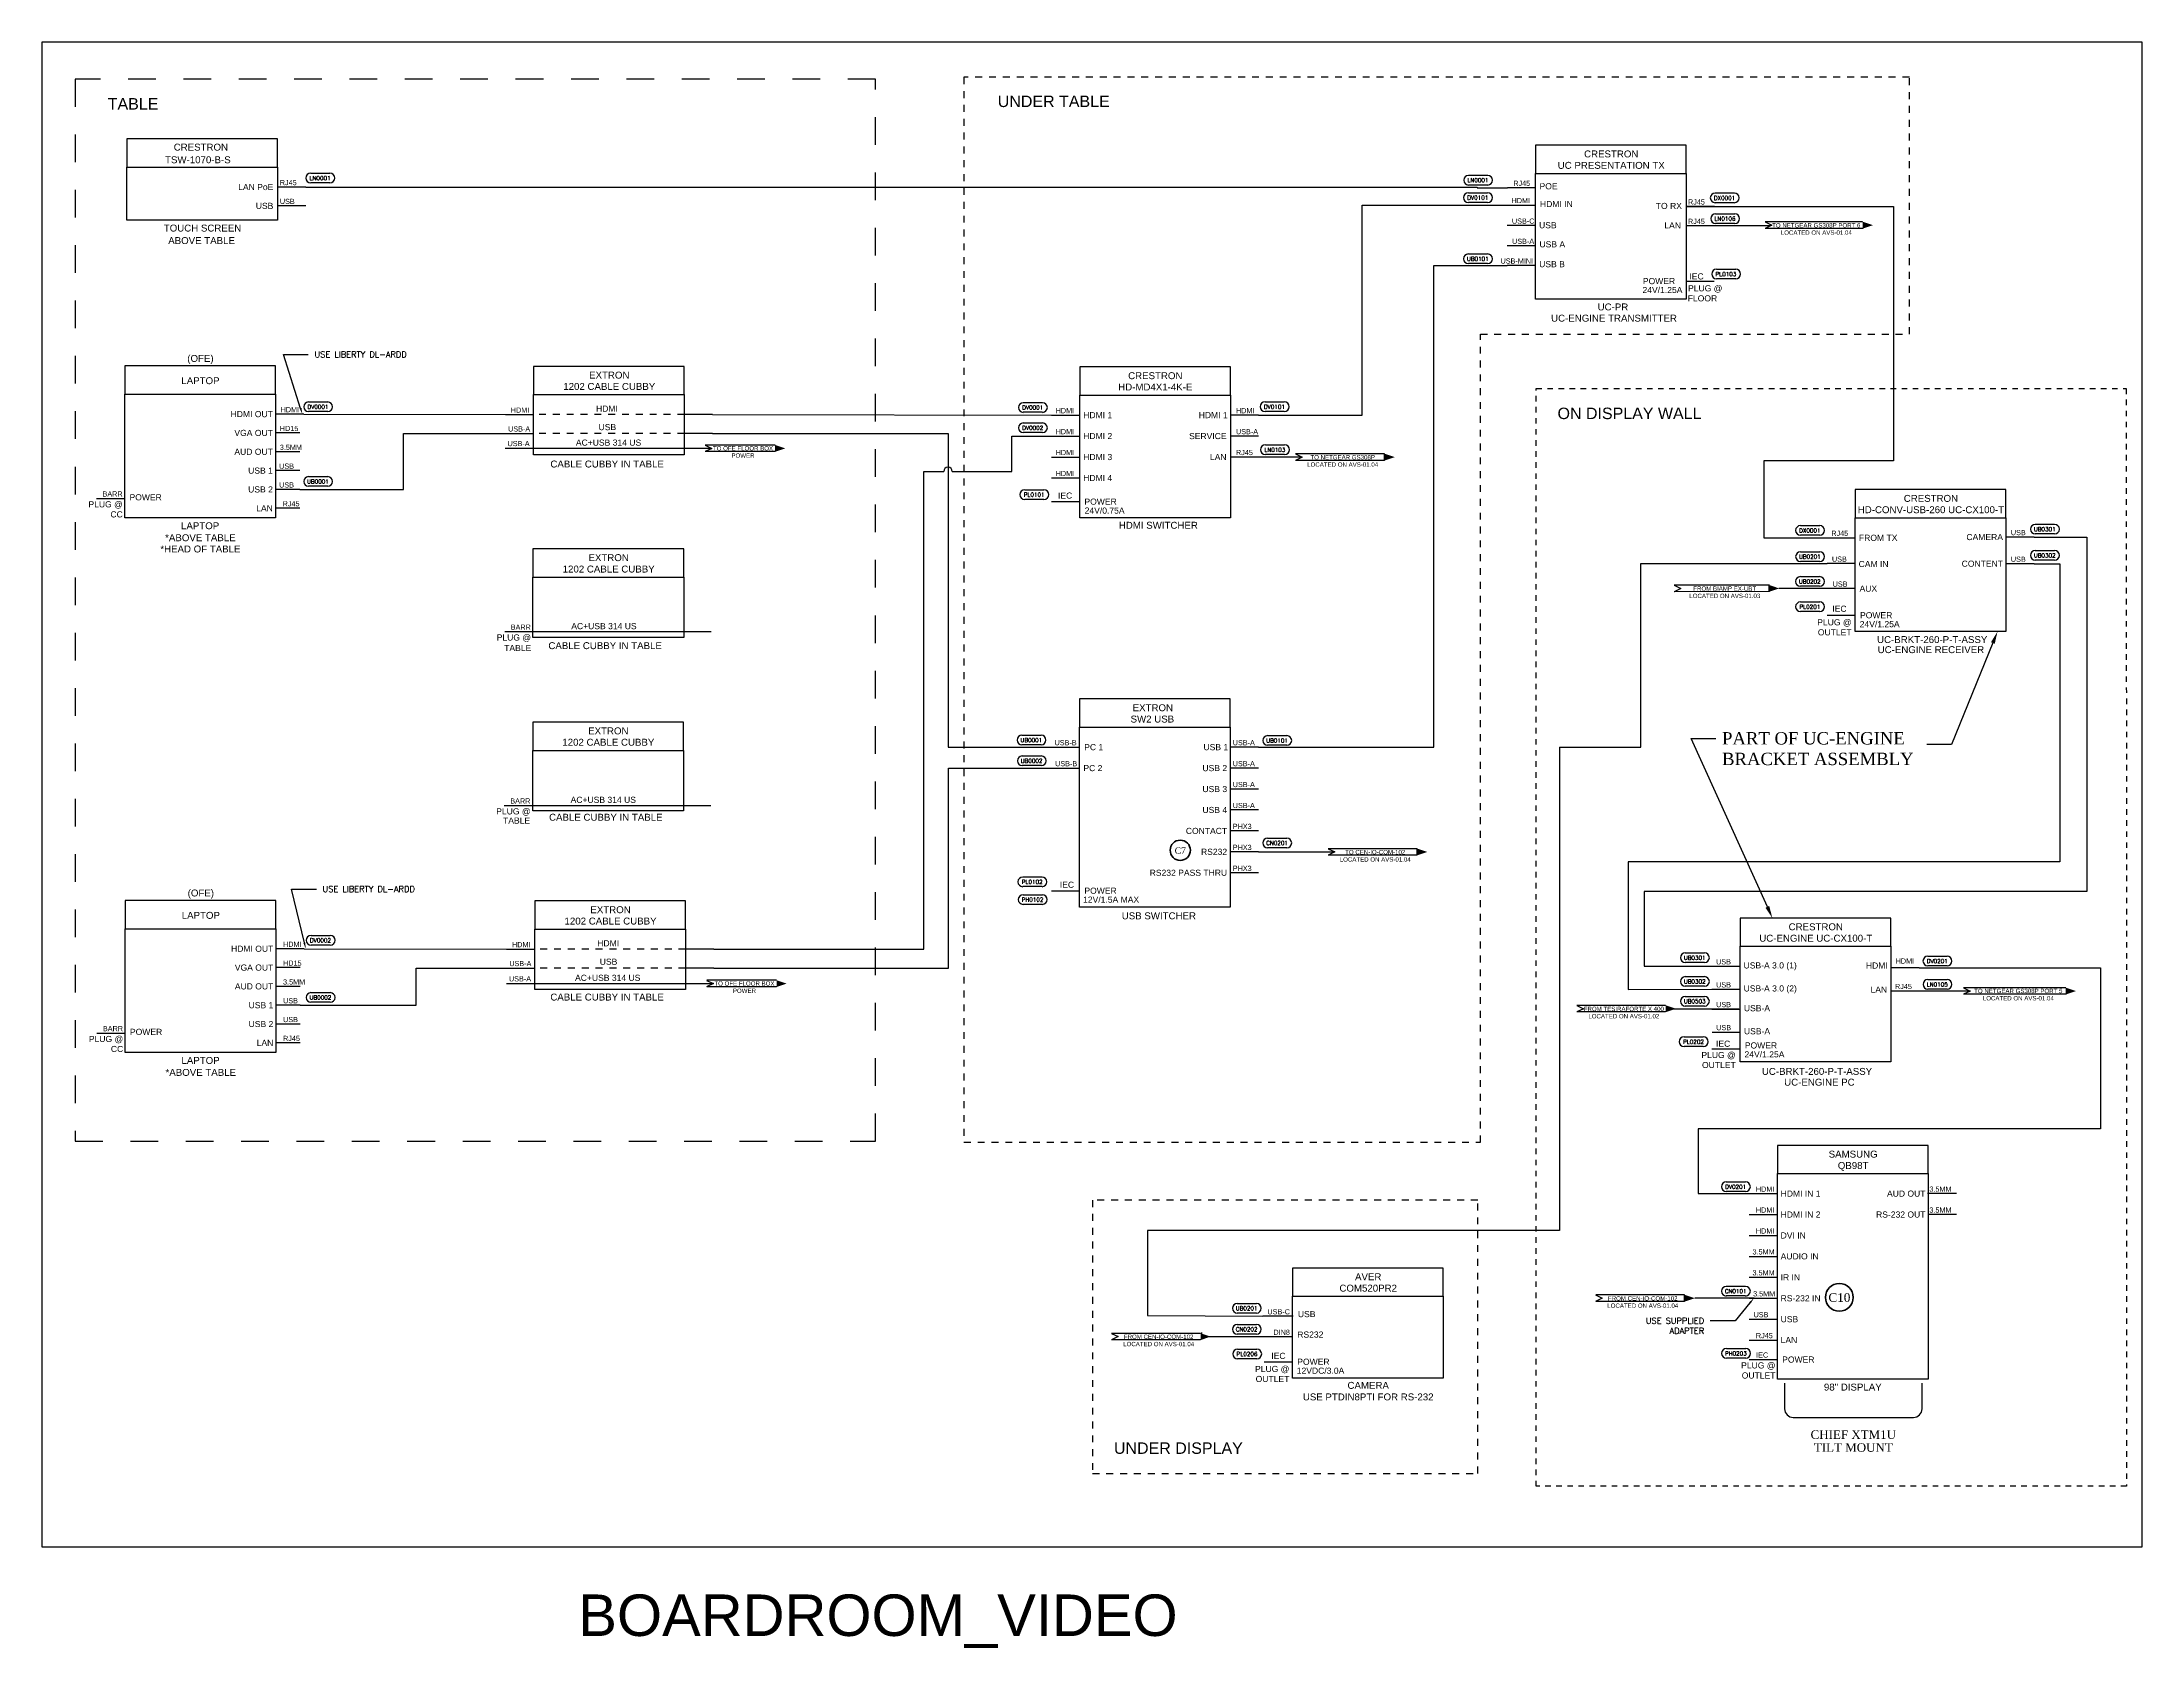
# Model space of a CAD drawing. Header units: inches. Extents: x 12 to 126, y -1 to 44.
# Drawn here: x 53.77 to 91.7, y -0.92 to 28.1 of the extents above; entities that cross this region are included whole.
import ezdxf
from ezdxf import colors
from ezdxf.entities.mleader import LeaderData, LeaderLine
from ezdxf.enums import TextEntityAlignment as Align
from ezdxf.math import Vec2, Vec3

# ---------------------------------------------------------------- set-up
doc = ezdxf.new("R2010")
doc.units = ezdxf.units.IN
doc.header["$MEASUREMENT"] = 0
for name, pattern in [('16DASH', [0.125, 0.0625, -0.0625]), ('1DASH', [1, 0.5, -0.5]), ('8DASH', [0.25, 0.125, -0.125])]:
    doc.linetypes.add(name, pattern=pattern)
for name, color, linetype in [('AV-1-DASH', 3, '1DASH'), ('AV-CABLE-AUDIO', 4, 'Continuous'), ('AV-CABLE-CNTRL', 2, 'Continuous'), ('AV-CABLE-VIDEO', 6, 'Continuous'), ('AV-CBL-AUDIO', 4, 'Continuous'), ('AV-DEVICE', 4, 'Continuous'), ('AV-NOTE', 1, 'Continuous'), ('AV-TEXT', 2, 'Continuous'), ('PDF_Text', 7, 'Continuous'), ('TA-ANNO-SYMB', 7, 'Continuous'), ('TA-EQPM-ANNO', 7, 'Continuous')]:
    doc.layers.add(name, color=color, linetype=linetype)
doc.layers.add('AV-VPRT', color=9, linetype='Continuous', plot=False)
doc.styles.add('AVCON', font='BOOKOS.TTF')
doc.styles.add('PDF Arial', font='arial.ttf')
doc.styles.get("Standard").update_dxf_attribs({"font": 'simplex.shx'})
doc.styles.add('WL-BASE', font='arial.ttf')

# ---------------------------------------------------------------- blocks, each defined once
blk = doc.blocks.new('CRESTRON HD-MD4X1-4K-E')
for points in [[(0, -0.411), (2.192, -0.411), (2.192, 0), (0, 0)], [(0, -0.411), (2.192, -0.411), (2.192, -2.197), (0, -2.197)]]:
    blk.add_lwpolyline(points, close=True)
at = {"layer": 'AV-CABLE-AUDIO', "color": 1}
blk.add_line((-0.411, -1.96), (0, -1.96), dxfattribs=at)
at = {"layer": 'AV-CABLE-CNTRL', "color": 2}
for p, q in [((2.603, -1.006), (2.192, -1.006)), ((2.603, -1.311), (2.192, -1.311))]:
    blk.add_line(p, q, dxfattribs=at)
at = {"layer": 'AV-CABLE-VIDEO', "color": 6}
for p, q in [((-0.411, -0.701), (0, -0.701)), ((2.603, -0.701), (2.192, -0.701)), ((-0.411, -1.006), (0, -1.006)), ((-0.411, -1.311), (0, -1.311)), ((-0.411, -1.615), (0, -1.615))]:
    blk.add_line(p, q, dxfattribs=at)
at = {"attachment_point": 2, "style": 'WL-BASE'}
for s, insert, char_height in [('HD-MD4X1-4K-E', (1.1, -0.242), 0.10083), ('CRESTRON', (1.1, -0.077), 0.1008)]:
    blk.add_mtext_dynamic_manual_height_columns(s, width=3.03705, gutter_width=1, heights=[0], dxfattribs=dict(at, insert=insert, char_height=char_height))
at = {"layer": 'AV-CABLE-AUDIO', "color": 1, "style": 'WL-BASE'}
for s, p in [('IEC', (-0.108, -1.872)), ('24V/0.75A', (0.653, -2.09)), ('POWER', (0.539, -1.96))]:
    blk.add_text(s, height=0.089, dxfattribs=at).set_placement(p, align=Align.MIDDLE_RIGHT)
at = {"layer": 'AV-CABLE-CNTRL', "color": 2, "style": 'WL-BASE'}
for s, p in [('USB-A', (2.274, -0.979)), ('RJ45', (2.274, -1.283))]:
    blk.add_text(s, height=0.0753, dxfattribs=at).set_placement(p)
for s, p in [('SERVICE', (2.137, -1.006)), ('LAN', (2.137, -1.311))]:
    blk.add_text(s, height=0.089, dxfattribs=at).set_placement(p, align=Align.MIDDLE_RIGHT)
at = {"layer": 'AV-CABLE-VIDEO', "color": 6, "style": 'WL-BASE'}
for p in [(-0.35, -0.674), (2.274, -0.674), (-0.35, -0.979), (-0.35, -1.283), (-0.35, -1.588)]:
    blk.add_text('HDMI', height=0.0753, dxfattribs=at).set_placement(p)
for s, p in [('HDMI 1', (0.473, -0.701)), ('HDMI 1', (2.153, -0.701)), ('HDMI 2', (0.473, -1.006)), ('HDMI 3', (0.473, -1.311)), ('HDMI 4', (0.473, -1.615))]:
    blk.add_text(s, height=0.089, dxfattribs=at).set_placement(p, align=Align.MIDDLE_RIGHT)
blk = doc.blocks.new('EXTRON SW2 USB')
for points in [[(0, -0.411), (2.192, -0.411), (2.192, 0), (0, 0)], [(0, -0.411), (2.192, -0.411), (2.192, -3.028), (0, -3.028)]]:
    blk.add_lwpolyline(points, close=True)
at = {"layer": 'AV-CABLE-AUDIO', "color": 1}
blk.add_line((-0.411, -2.79), (0, -2.79), dxfattribs=at)
at = {"layer": 'AV-CABLE-CNTRL'}
for p, q in [((-0.411, -0.701), (0, -0.701)), ((2.603, -0.701), (2.192, -0.701)), ((-0.411, -1.006), (0, -1.006)), ((2.603, -1.006), (2.192, -1.006)), ((2.603, -1.311), (2.192, -1.311)), ((2.603, -1.615), (2.192, -1.615)), ((2.603, -1.92), (2.192, -1.92)), ((2.603, -2.224), (2.192, -2.224)), ((2.603, -2.529), (2.192, -2.529))]:
    blk.add_line(p, q, dxfattribs=at)
at = {"char_height": 0.1008, "attachment_point": 2, "style": 'WL-BASE'}
for s, insert in [('SW2 USB', (1.058, -0.242)), ('EXTRON', (1.065, -0.077))]:
    blk.add_mtext_dynamic_manual_height_columns(s, width=3.03705, gutter_width=1, heights=[0], dxfattribs=dict(at, insert=insert))
at = {"layer": 'AV-CABLE-AUDIO', "color": 1, "style": 'WL-BASE'}
for s, height, p in [('IEC', 0.089, (-0.081, -2.703)), ('POWER', 0.089, (0.539, -2.79)), ('12V/1.5A MAX', 0.08905, (0.866, -2.92))]:
    blk.add_text(s, height=height, dxfattribs=at).set_placement(p, align=Align.MIDDLE_RIGHT)
at = {"layer": 'AV-CABLE-CNTRL', "style": 'WL-BASE'}
for s, p in [('USB-B', (-0.365, -0.674)), ('USB-A', (2.228, -0.674)), ('USB-B', (-0.357, -0.979)), ('USB-A', (2.228, -0.979)), ('USB-A', (2.228, -1.283)), ('USB-A', (2.228, -1.588)), ('PHX3', (2.228, -1.892)), ('PHX3', (2.228, -2.197)), ('PHX3', (2.228, -2.502))]:
    blk.add_text(s, height=0.0753, dxfattribs=at).set_placement(p)
for s, height, p in [('PC 1', 0.089, (0.343, -0.701)), ('USB 1', 0.089, (2.161, -0.701)), ('PC 2', 0.089, (0.331, -1.006)), ('USB 2', 0.089, (2.146, -1.006)), ('USB 3', 0.089, (2.146, -1.311)), ('USB 4', 0.089, (2.146, -1.615)), ('CONTACT', 0.089, (2.146, -1.92)), ('RS232', 0.089, (2.146, -2.224)), ('RS232 PASS THRU', 0.08905, (2.146, -2.529))]:
    blk.add_text(s, height=height, dxfattribs=at).set_placement(p, align=Align.MIDDLE_RIGHT)
blk = doc.blocks.new('WIRE_LABEL')
at = {"layer": 'AV-TEXT'}
for p, q in [((-0.137, 0.141), (0.143, 0.141)), ((0.143, 0), (-0.137, 0))]:
    blk.add_line(p, q, dxfattribs=at)
for centre, start, end in [((-0.137, 0.07), 90, 270), ((0.143, 0.07), 270, 90)]:
    blk.add_arc(centre, 0.0703, start, end, dxfattribs=at)
blk.add_attdef('NUMBER', text='', height=0.06, dxfattribs=at).set_placement((0, 0.039), align=Align.CENTER)
blk = doc.blocks.new('600 MOUNT')
at = {"layer": 'TA-EQPM-ANNO'}
blk.add_lwpolyline([(-1, -0.25), (-1, -0.625, 0.4142136), (-0.875, -0.75), (0.875, -0.75, 0.4142136), (1, -0.625), (1, -0.25)], format="xyb", dxfattribs=at)
at = {"layer": 'TA-ANNO-SYMB'}
for tag, p in [('DEVICE-ID', (0, -0.9375)), ('MODEL-NUMBER', (0, -1.125))]:
    blk.add_attdef(tag, text='', height=0.125, dxfattribs=at).set_placement(p, align=Align.CENTER)

msp = doc.modelspace()

# ---------------------------------------------------------------- linework, layer by layer
for points in [[(55.302, 25.838), (58.023, 25.838), (58.023, 26.349), (55.302, 26.349)], [(80.749, 25.724), (83.47, 25.724), (83.47, 26.234), (80.749, 26.234)], [(55.302, 25.838), (58.023, 25.838), (58.023, 24.882), (55.302, 24.882)], [(80.749, 25.724), (83.47, 25.724), (83.47, 23.454), (80.749, 23.454)], [(62.649, 21.728), (65.371, 21.728), (65.371, 22.238), (62.649, 22.238)], [(62.649, 21.728), (65.371, 21.728), (65.371, 20.638), (62.649, 20.638)], [(86.524, 19.501), (89.246, 19.501), (89.246, 20.012), (86.524, 20.012)], [(86.524, 19.501), (89.246, 19.501), (89.246, 17.447), (86.524, 17.447)], [(62.637, 18.43), (65.359, 18.43), (65.359, 18.94), (62.637, 18.94)], [(62.637, 18.43), (65.359, 18.43), (65.359, 17.34), (62.637, 17.34)], [(62.632, 15.3), (65.354, 15.3), (65.354, 15.81), (62.632, 15.81)], [(62.632, 15.3), (65.354, 15.3), (65.354, 14.21), (62.632, 14.21)], [(62.671, 12.069), (65.393, 12.069), (65.393, 12.579), (62.671, 12.579)], [(84.444, 11.76), (87.165, 11.76), (87.165, 12.27), (84.444, 12.27)], [(62.671, 12.069), (65.393, 12.069), (65.393, 10.979), (62.671, 10.979)], [(84.444, 11.76), (87.165, 11.76), (87.165, 9.672), (84.444, 9.672)], [(85.118, 7.653), (87.84, 7.653), (87.84, 8.163), (85.118, 8.163)], [(85.118, 7.653), (87.84, 7.653), (87.84, 3.941), (85.118, 3.941)], [(76.359, 5.437), (79.08, 5.437), (79.08, 5.947), (76.359, 5.947)], [(76.359, 5.437), (79.08, 5.437), (79.08, 3.959), (76.359, 3.959)]]:
    msp.add_lwpolyline(points, close=True)
at = {"color": 1}
for points in [[(55.263, 21.736), (57.985, 21.736), (57.985, 22.247), (55.263, 22.247)], [(55.263, 21.736), (57.985, 21.736), (57.985, 19.503), (55.263, 19.503)], [(55.271, 12.077), (57.992, 12.077), (57.992, 12.587), (55.271, 12.587)], [(55.271, 12.077), (57.992, 12.077), (57.992, 9.843), (55.271, 9.843)]]:
    msp.add_lwpolyline(points, close=True, dxfattribs=at)
at = {"lineweight": 40}
for centre, radius in [((74.33, 13.495), 0.183), ((86.236, 5.417), 0.251)]:
    msp.add_circle(centre, radius, dxfattribs=at)
at = {"color": 1}
for points in [[(67.01, 20.818), (67.196, 20.757), (67.01, 20.695)], [(67.036, 11.148), (67.221, 11.086), (67.036, 11.024)]]:
    msp.add_solid(points, dxfattribs=at)
at = {"layer": 'AV-1-DASH'}
msp.add_lwpolyline([(54.367, 27.426), (54.367, 8.24), (68.824, 8.24), (68.824, 27.426), (54.367, 27.426)], dxfattribs=at)
at = {"layer": 'AV-1-DASH', "linetype": '8DASH'}
for points in [[(70.42, 27.461), (70.42, 8.219), (79.753, 8.219), (79.753, 22.819), (87.501, 22.819), (87.501, 27.461), (70.42, 27.461)], [(72.744, 7.174), (72.744, 2.237), (79.706, 2.237), (79.706, 7.174), (72.744, 7.174)]]:
    msp.add_lwpolyline(points, dxfattribs=at)
at = {"layer": 'AV-1-DASH', "linetype": '16DASH'}
msp.add_lwpolyline([(80.762, 2.005), (80.762, 21.837), (91.419, 21.837), (91.423, 2.005), (80.762, 2.005)], dxfattribs=at)
at = {"layer": 'AV-CABLE-AUDIO', "color": 2}
for p, q in [((58.534, 25.478), (58.023, 25.478)), ((58.534, 25.138), (58.023, 25.138))]:
    msp.add_line(p, q, dxfattribs=at)
at = {"layer": 'AV-CABLE-AUDIO', "color": 1}
for p, q in [((83.467, 23.779), (83.977, 23.779)), ((62.135, 20.759), (65.866, 20.759)), ((54.753, 19.852), (55.263, 19.852)), ((86.014, 17.742), (86.524, 17.742)), ((62.127, 17.446), (65.858, 17.446)), ((62.119, 14.305), (65.85, 14.305)), ((62.161, 11.088), (65.891, 11.088)), ((54.761, 10.192), (55.271, 10.192)), ((83.933, 9.906), (84.444, 9.906)), ((75.848, 4.254), (76.359, 4.254)), ((84.608, 4.294), (85.118, 4.294))]:
    msp.add_line(p, q, dxfattribs=at)
at = {"layer": 'AV-CABLE-AUDIO'}
for p, q in [((88.353, 7.292), (87.83, 7.292)), ((88.35, 6.914), (87.84, 6.914)), ((84.608, 6.158), (85.118, 6.158)), ((84.608, 5.78), (85.118, 5.78))]:
    msp.add_line(p, q, dxfattribs=at)
at = {"layer": 'AV-CABLE-CNTRL'}
for p, q in [((80.749, 25.465), (80.239, 25.465)), ((83.981, 25.128), (83.47, 25.128)), ((80.749, 24.782), (80.233, 24.782)), ((84.991, 24.777), (83.47, 24.777)), ((86.657, 24.849), (84.896, 24.849)), ((84.896, 24.849), (85.017, 24.79)), ((85.017, 24.79), (84.896, 24.731)), ((86.667, 24.731), (84.896, 24.731)), ((80.75, 24.417), (80.235, 24.417)), ((80.753, 24.061), (80.237, 24.061)), ((62.139, 21.027), (62.649, 21.027)), ((65.881, 21.027), (65.371, 21.027)), ((78.019, 20.658), (76.413, 20.658)), ((76.413, 20.658), (76.533, 20.599)), ((76.533, 20.599), (76.413, 20.54)), ((78.019, 20.54), (76.413, 20.54)), ((78.019, 20.541), (78.019, 20.658)), ((58.424, 20.355), (57.985, 20.355)), ((58.424, 20.015), (57.985, 20.015)), ((58.424, 19.675), (57.985, 19.675)), ((86.014, 19.141), (86.524, 19.141)), ((89.756, 19.154), (89.246, 19.154)), ((86.524, 18.675), (86.014, 18.675)), ((89.756, 18.673), (89.245, 18.673)), ((84.974, 18.285), (83.252, 18.285)), ((83.252, 18.285), (83.372, 18.226)), ((83.372, 18.226), (83.252, 18.167)), ((84.966, 18.168), (84.966, 18.285)), ((86.522, 18.224), (86.012, 18.224)), ((84.966, 18.168), (83.252, 18.167)), ((78.607, 13.523), (77.001, 13.523)), ((77.001, 13.523), (77.121, 13.465)), ((77.121, 13.465), (77.001, 13.406)), ((78.607, 13.406), (77.001, 13.406)), ((78.607, 13.406), (78.607, 13.523)), ((83.933, 11.399), (84.444, 11.399)), ((62.161, 11.368), (62.671, 11.368)), ((65.903, 11.368), (65.393, 11.368)), ((90.326, 11.011), (88.48, 11.011)), ((88.48, 11.011), (88.6, 10.952)), ((58.432, 10.696), (57.992, 10.696)), ((83.098, 10.691), (81.492, 10.691)), ((81.492, 10.691), (81.612, 10.632)), ((81.612, 10.632), (81.492, 10.574)), ((83.934, 10.983), (84.445, 10.983)), ((83.934, 10.626), (84.445, 10.626)), ((87.165, 10.954), (87.675, 10.954)), ((87.177, 10.954), (88.603, 10.954)), ((88.6, 10.952), (88.48, 10.893)), ((90.338, 10.894), (88.48, 10.893)), ((58.432, 10.356), (57.992, 10.356)), ((83.098, 10.574), (81.492, 10.574)), ((58.432, 10.015), (57.992, 10.015)), ((83.936, 10.21), (84.446, 10.21)), ((81.829, 5.461), (81.95, 5.403)), ((81.95, 5.403), (81.829, 5.344)), ((83.441, 5.461), (81.834, 5.461)), ((83.441, 5.344), (81.834, 5.344)), ((83.441, 5.344), (83.441, 5.461)), ((84.608, 5.401), (85.118, 5.401)), ((76.37, 5.076), (75.821, 5.076)), ((84.608, 5.023), (85.118, 5.023)), ((74.696, 4.767), (73.089, 4.767)), ((73.089, 4.767), (73.209, 4.708)), ((73.209, 4.708), (73.089, 4.65)), ((74.696, 4.65), (73.089, 4.65)), ((74.721, 4.667), (74.721, 4.785)), ((76.359, 4.706), (74.811, 4.706)), ((84.608, 4.645), (85.118, 4.645))]:
    msp.add_line(p, q, dxfattribs=at)
at = {"layer": 'AV-CABLE-CNTRL', "linetype": '8DASH'}
for p, q in [((65.371, 21.027), (62.649, 21.027)), ((65.393, 11.368), (62.671, 11.368))]:
    msp.add_line(p, q, dxfattribs=at)
at = {"layer": 'AV-CABLE-CNTRL', "color": 1}
for p, q in [((78.019, 20.54), (78.019, 20.658)), ((84.966, 18.167), (84.966, 18.285)), ((78.607, 13.406), (78.607, 13.523)), ((83.441, 5.344), (83.441, 5.461)), ((74.721, 4.667), (74.721, 4.785))]:
    msp.add_line(p, q, dxfattribs=at)
at = {"layer": 'AV-CABLE-CNTRL'}
for points in [[(58.534, 25.478), (79.691, 25.478), (79.691, 25.465), (80.239, 25.465)], [(83.461, 25.128), (87.214, 25.128), (87.214, 20.531), (84.869, 20.531), (84.869, 19.141), (86.014, 19.141)], [(75.744, 15.358), (78.91, 15.358), (78.91, 24.061), (80.237, 24.061)], [(58.424, 20.015), (60.3, 20.015), (60.3, 21.028), (62.139, 21.027)], [(65.881, 21.027), (68.122, 21.027)], [(68.122, 21.027), (70.135, 21.027), (70.135, 15.358), (72.033, 15.358)], [(75.744, 20.601), (76.53, 20.601)], [(89.756, 19.154), (90.706, 19.154), (90.706, 12.752), (82.708, 12.752), (82.708, 11.403), (83.933, 11.403)], [(81.182, 15.357), (82.649, 15.357), (82.649, 18.674), (86.014, 18.675)], [(90.216, 18.673), (90.216, 13.287), (82.42, 13.287), (82.42, 10.98), (83.934, 10.983)], [(89.756, 18.673), (90.216, 18.673)], [(86.012, 18.224), (85.14, 18.224)], [(81.182, 15.357), (81.182, 6.626), (73.74, 6.626), (73.74, 5.087), (75.821, 5.076)], [(65.903, 11.368), (70.146, 11.368), (70.146, 14.978), (72.033, 14.979)], [(75.744, 13.467), (77.117, 13.467)], [(58.432, 10.696), (60.527, 10.696), (60.527, 11.366), (62.161, 11.368)], [(84.42, 10.626), (83.156, 10.626)], [(84.7, 5.401), (83.626, 5.402)]]:
    msp.add_lwpolyline(points, dxfattribs=at)
for points in [[(86.657, 24.852), (86.843, 24.79), (86.657, 24.728)], [(78.019, 20.661), (78.205, 20.599), (78.019, 20.537)], [(84.966, 18.288), (85.151, 18.226), (84.966, 18.164)], [(78.607, 13.526), (78.793, 13.464), (78.607, 13.402)], [(90.326, 11.013), (90.511, 10.952), (90.326, 10.89)], [(83.098, 10.694), (83.284, 10.632), (83.098, 10.57)], [(83.441, 5.464), (83.626, 5.402), (83.441, 5.34)], [(74.696, 4.77), (74.881, 4.708), (74.696, 4.646)]]:
    msp.add_solid(points, dxfattribs=at)
at = {"layer": 'AV-CABLE-VIDEO', "color": 6}
for p, q in [((80.238, 25.153), (80.749, 25.153)), ((84.608, 7.292), (85.118, 7.292)), ((84.608, 6.914), (85.118, 6.914)), ((84.608, 6.536), (85.118, 6.536))]:
    msp.add_line(p, q, dxfattribs=at)
at = {"layer": 'AV-CABLE-VIDEO'}
for p, q in [((58.495, 21.376), (57.985, 21.376)), ((62.139, 21.367), (62.649, 21.367)), ((65.881, 21.367), (65.371, 21.367)), ((58.503, 11.716), (57.992, 11.716)), ((62.161, 11.709), (62.671, 11.709)), ((65.903, 11.709), (65.393, 11.709)), ((87.675, 11.371), (87.165, 11.371))]:
    msp.add_line(p, q, dxfattribs=at)
at = {"layer": 'AV-CABLE-VIDEO', "linetype": '8DASH'}
for p, q in [((65.371, 21.367), (62.649, 21.367)), ((65.393, 11.709), (62.671, 11.709))]:
    msp.add_line(p, q, dxfattribs=at)
at = {"layer": 'AV-CABLE-VIDEO', "color": 114, "true_color": 0x139b48}
for p, q in [((58.424, 21.036), (57.985, 21.036)), ((58.432, 11.376), (57.992, 11.376))]:
    msp.add_line(p, q, dxfattribs=at)
at = {"layer": 'AV-CABLE-VIDEO'}
for points in [[(75.744, 21.357), (77.615, 21.357), (77.615, 25.153), (80.238, 25.153)], [(58.495, 21.376), (62.139, 21.367)], [(65.881, 21.367), (72.45, 21.357)], [(70.212, 20.34), (71.29, 20.34), (71.29, 20.98), (72.45, 20.98)], [(65.903, 11.709), (69.697, 11.709), (69.697, 20.34), (70.057, 20.34)], [(58.503, 11.716), (62.161, 11.709)], [(87.675, 11.371), (90.953, 11.371), (90.953, 8.461), (83.685, 8.461), (83.685, 7.291), (84.691, 7.292)]]:
    msp.add_lwpolyline(points, dxfattribs=at)
msp.add_arc((70.134, 20.34), 0.0776, 0, 180, dxfattribs=at)
at = {"layer": 'AV-CBL-AUDIO'}
for p, q in [((58.424, 20.695), (57.985, 20.695)), ((58.432, 11.036), (57.992, 11.036))]:
    msp.add_line(p, q, dxfattribs=at)
at = {"layer": 'AV-NOTE'}
for p, q in [((67.011, 20.816), (65.749, 20.816)), ((65.749, 20.816), (65.869, 20.757)), ((65.869, 20.757), (65.749, 20.698)), ((67.011, 20.699), (65.749, 20.698)), ((65.774, 11.145), (65.895, 11.087)), ((65.895, 11.087), (65.774, 11.028)), ((67.036, 11.146), (65.775, 11.146)), ((67.036, 11.028), (65.775, 11.028))]:
    msp.add_line(p, q, dxfattribs=at)
at = {"layer": 'AV-VPRT'}
msp.add_lwpolyline([(53.768, 28.099), (91.703, 28.099), (91.703, 0.905), (53.768, 0.905)], close=True, dxfattribs=at)

# ---------------------------------------------------------------- block references
at = {"xscale": 1.241608134679848, "yscale": 1.241608134679848, "zscale": 1.241608134679848}
for name, p in [('CRESTRON HD-MD4X1-4K-E', (72.513, 22.228)), ('EXTRON SW2 USB', (72.512, 16.229))]:
    msp.add_blockref(name, p, dxfattribs=at)
at = {"layer": 'AV-DEVICE', "xscale": 1.241608134679848, "yscale": 1.241608134679848, "zscale": 1.241608134679848}
for p, values in [((58.791, 25.554), {'NUMBER': 'LN0001'}), ((79.707, 25.515), {'NUMBER': 'LN0001'}), ((79.704, 25.2), {'NUMBER': 'DV0101'}), ((84.17, 24.821), {'NUMBER': 'LN0106'}), ((79.705, 24.095), {'NUMBER': 'UB0101'}), ((84.187, 23.82), {'NUMBER': 'PL0103'}), ((58.752, 21.421), {'NUMBER': 'DV0001'}), ((71.664, 21.408), {'NUMBER': 'DV0001'}), ((76.031, 21.422), {'NUMBER': 'DV0101'}), ((71.664, 21.041), {'NUMBER': 'DV0002'}), ((76.038, 20.646), {'NUMBER': 'LN0103'}), ((58.752, 20.072), {'NUMBER': 'UB0001'}), ((71.69, 19.835), {'NUMBER': 'PL0101'}), ((89.946, 19.21), {'NUMBER': 'UB0301'}), ((85.704, 18.714), {'NUMBER': 'UB0201'}), ((89.946, 18.737), {'NUMBER': 'UB0302'}), ((85.702, 18.265), {'NUMBER': 'UB0202'}), ((85.703, 17.808), {'NUMBER': 'PL0201'}), ((71.639, 15.4), {'NUMBER': 'UB0001'}), ((76.078, 15.392), {'NUMBER': 'UB0101'}), ((71.644, 15.025), {'NUMBER': 'UB0002'}), ((76.078, 13.541), {'NUMBER': 'CN0201'}), ((71.655, 12.838), {'NUMBER': 'PL0102'}), ((71.661, 12.518), {'NUMBER': 'PH0102'}), ((58.798, 11.783), {'NUMBER': 'DV0002'}), ((83.623, 11.467), {'NUMBER': 'UB0301'}), ((88.004, 11.407), {'NUMBER': 'DV0201'}), ((83.623, 11.038), {'NUMBER': 'UB0302'}), ((88.005, 10.986), {'NUMBER': 'LN0105'}), ((58.797, 10.749), {'NUMBER': 'UB0002'}), ((83.623, 10.681), {'NUMBER': 'UB0503'}), ((83.601, 9.949), {'NUMBER': 'PL0202'}), ((84.363, 7.33), {'NUMBER': 'DV0201'}), ((84.363, 5.442), {'NUMBER': 'CN0101'}), ((75.529, 5.134), {'NUMBER': 'UB0201'}), ((75.529, 4.754), {'NUMBER': 'CN0202'}), ((75.536, 4.308), {'NUMBER': 'PL0206'}), ((84.366, 4.318), {'NUMBER': 'PH0203'})]:
    msp.add_blockref('WIRE_LABEL', p, dxfattribs=at).add_auto_attribs(values)
at = {"layer": 'AV-DEVICE'}
ref = msp.add_blockref('WIRE_LABEL', (84.162, 25.196), dxfattribs=dict(at, xscale=1.241608134679848, yscale=1.241608134679848, zscale=1.241608134679848))
ref.add_attrib('NUMBER', 'DX0001', dxfattribs={"layer": 'AV-TEXT', "color": 1, "height": 0.0745}).set_placement((84.162, 25.244), align=Align.CENTER)
ref = msp.add_blockref('WIRE_LABEL', (85.703, 19.187), dxfattribs=dict(at, xscale=1.241608134679848, yscale=1.241608134679848, zscale=1.241608134679848))
ref.add_attrib('NUMBER', 'DX0001', dxfattribs={"layer": 'AV-TEXT', "color": 1, "height": 0.0745}).set_placement((85.703, 19.235), align=Align.CENTER)
at = {"layer": 'TA-EQPM-ANNO'}
ref = msp.add_blockref('600 MOUNT', (86.488, 4.179), dxfattribs=dict(at, xscale=1.241608134679848, yscale=1.241608134679848, zscale=1.241608134679848))
ref.add_attrib('MODEL-NUMBER', 'TILT MOUNT', dxfattribs={"layer": 'TA-ANNO-SYMB', "height": 0.1552, "style": 'AVCON'}).set_placement((86.488, 2.782), align=Align.TOP_CENTER)
ref.add_attrib('DEVICE-ID', 'CHIEF XTM1U', dxfattribs={"layer": 'TA-ANNO-SYMB', "height": 0.1552, "style": 'AVCON'}).set_placement((86.488, 3.015), align=Align.TOP_CENTER)

# ---------------------------------------------------------------- texts
at = {"style": 'WL-BASE'}
for s, height, p in [('TABLE', 0.2068, (54.955, 26.982)), ('UNDER TABLE', 0.20676, (71.033, 27.027)), ('ON DISPLAY WALL', 0.20676, (81.145, 21.389)), ('UNDER DISPLAY', 0.20676, (73.132, 2.693))]:
    msp.add_text(s, height=height, dxfattribs=at).set_placement(p, align=Align.MIDDLE_LEFT)
for s, p in [('CRESTRON', (57.128, 26.199)), ('TSW-1070-B-S', (57.176, 25.971)), ('TOUCH SCREEN', (57.367, 24.737)), ('ABOVE TABLE', (57.253, 24.511)), ('UC-ENGINE TRANSMITTER', (83.302, 23.109)), ('UC-PR', (82.423, 23.312)), ('CABLE CUBBY IN TABLE', (65.002, 20.474)), ('HDMI SWITCHER', (74.648, 19.367)), ('CABLE CUBBY IN TABLE', (64.966, 17.192)), ('UC-BRKT-260-P-T-ASSY', (88.909, 17.302)), ('UC-ENGINE RECEIVER', (88.852, 17.12)), ('CABLE CUBBY IN TABLE', (64.978, 14.092)), ('USB SWITCHER', (74.614, 12.311)), ('CABLE CUBBY IN TABLE', (65.001, 10.843)), ('UC-BRKT-260-P-T-ASSY', (86.828, 9.5)), ('UC-ENGINE PC', (86.512, 9.305))]:
    msp.add_text(s, height=0.1252, dxfattribs=at).set_placement(p, align=Align.MIDDLE_RIGHT)
at = {"color": 1, "style": 'WL-BASE'}
for s, p in [('LAPTOP', (56.624, 19.358)), ('*HEAD OF TABLE', (56.629, 18.939)), ('*ABOVE TABLE', (56.629, 19.142)), ('*ABOVE TABLE', (56.636, 9.482)), ('LAPTOP', (56.632, 9.698))]:
    msp.add_text(s, height=0.1252, dxfattribs=at).set_placement(p, align=Align.MIDDLE_CENTER)
at = {"style": 'AVCON'}
for s, height, p in [('C7', 0.1145, (74.33, 13.432)), ('C10', 0.1573, (86.237, 5.336))]:
    msp.add_text(s, height=height, dxfattribs=at).set_placement(p, align=Align.CENTER)
at = {"style": 'WL-BASE'}
for s, height, p in [('98" DISPLAY', 0.1252, (86.479, 3.796)), ('BOARDROOM_VIDEO', 0.75, (68.869, -0.326))]:
    msp.add_text(s, height=height, dxfattribs=at).set_placement(p, align=Align.MIDDLE_CENTER)
at = {"char_height": 0.1252, "attachment_point": 2, "style": 'WL-BASE'}
for s, insert in [('UC PRESENTATION TX', (82.115, 25.933)), ('CRESTRON', (82.115, 26.139)), ('EXTRON', (64.015, 22.143)), ('1202 CABLE CUBBY', (64.015, 21.938)), ('CRESTRON', (87.89, 19.916)), ('HD-CONV-USB-260 UC-CX100-T', (87.89, 19.711)), ('1202 CABLE CUBBY', (64.004, 18.639)), ('EXTRON', (64.004, 18.845)), ('EXTRON', (63.998, 15.715)), ('1202 CABLE CUBBY', (63.998, 15.51)), ('1202 CABLE CUBBY', (64.038, 12.279)), ('EXTRON', (64.038, 12.484)), ('CRESTRON', (85.81, 12.175)), ('UC-ENGINE UC-CX100-T', (85.81, 11.969)), ('SAMSUNG', (86.485, 8.068)), ('QB98T', (86.485, 7.862)), ('AVER', (77.725, 5.852)), ('COM520PR2', (77.725, 5.646)), ('CAMERA\\PUSE PTDIN8PTI FOR RS-232', (77.725, 3.89))]:
    msp.add_mtext_dynamic_manual_height_columns(s, width=3.77082, gutter_width=1.242, heights=[0], dxfattribs=dict(at, insert=insert))
at = {"color": 1, "char_height": 0.1252, "attachment_point": 2, "style": 'WL-BASE'}
for insert in [(56.63, 22.042), (56.637, 12.382)]:
    msp.add_mtext_dynamic_manual_height_columns('LAPTOP', width=3.77082, gutter_width=1.242, heights=[0.142], dxfattribs=dict(at, insert=insert))
at = {"layer": 'AV-CABLE-AUDIO', "color": 2, "style": 'WL-BASE'}
for s, p in [('LAN PoE', (57.947, 25.478)), ('USB', (57.947, 25.138))]:
    msp.add_text(s, height=0.1106, dxfattribs=at).set_placement(p, align=Align.MIDDLE_RIGHT)
for s, p in [('RJ45', (58.064, 25.512)), ('USB', (58.064, 25.172))]:
    msp.add_text(s, height=0.0936, dxfattribs=at).set_placement(p)
at = {"layer": 'AV-CABLE-AUDIO', "color": 1, "style": 'WL-BASE'}
for s, height, p in [('IEC', 0.1106, (83.785, 23.864)), ('24V/1.25A', 0.1106, (83.401, 23.618)), ('POWER', 0.1106, (83.27, 23.779)), ('FLOOR', 0.1106, (84.029, 23.467)), ('PLUG @', 0.1106, (84.123, 23.649)), ('AC+USB 314 US', 0.11056, (64.592, 20.861)), ('PLUG @', 0.1106, (55.227, 19.746)), ('POWER', 0.1106, (55.932, 19.873)), ('CC', 0.1106, (55.227, 19.564)), ('IEC', 0.1106, (86.367, 17.859)), ('AC+USB 314 US', 0.11056, (64.509, 17.545)), ('PLUG @', 0.1106, (86.457, 17.614)), ('OUTLET', 0.1106, (86.457, 17.433)), ('24V/1.25A', 0.1106, (87.325, 17.581)), ('POWER', 0.1106, (87.193, 17.742)), ('PLUG @', 0.1106, (62.602, 17.34)), ('TABLE', 0.1106, (62.606, 17.149)), ('AC+USB 314 US', 0.11056, (64.497, 14.407)), ('PLUG @', 0.1106, (62.593, 14.198)), ('TABLE', 0.1106, (62.586, 14.032)), ('AC+USB 314 US', 0.11056, (64.577, 11.191)), ('POWER', 0.1106, (55.94, 10.214)), ('PLUG @', 0.1106, (55.235, 10.086)), ('CC', 0.1106, (55.235, 9.905)), ('IEC', 0.1106, (84.265, 10)), ('24V/1.25A', 0.1106, (85.244, 9.808)), ('POWER', 0.1106, (85.112, 9.969)), ('PLUG @', 0.1106, (84.364, 9.796)), ('OUTLET', 0.1106, (84.364, 9.615)), ('PLUG @', 0.1106, (76.301, 4.124)), ('IEC', 0.1106, (76.232, 4.36)), ('POWER', 0.1106, (77.027, 4.254)), ('PLUG @', 0.1106, (85.082, 4.188)), ('POWER', 0.1106, (85.787, 4.294)), ('OUTLET', 0.1106, (76.301, 3.943)), ('12VDC/3.0A', 0.1106, (77.293, 4.092)), ('OUTLET', 0.1106, (85.082, 4.006))]:
    msp.add_text(s, height=height, dxfattribs=at).set_placement(p, align=Align.MIDDLE_RIGHT)
for p in [(54.861, 19.886), (62.235, 17.48), (62.227, 14.339), (54.868, 10.226)]:
    msp.add_text('BARR', height=0.0936, dxfattribs=at).set_placement(p)
at = {"layer": 'AV-CABLE-AUDIO', "style": 'WL-BASE'}
for s, p in [('AUD OUT', (87.792, 7.292)), ('RS-232 OUT', (87.792, 6.914))]:
    msp.add_text(s, height=0.1106, dxfattribs=at).set_placement(p, align=Align.MIDDLE_RIGHT)
for p in [(87.862, 7.326), (87.862, 6.948), (84.667, 6.192), (84.667, 5.814)]:
    msp.add_text('3.5MM', height=0.0936, dxfattribs=at).set_placement(p)
for s, p in [('AUDIO IN', (85.175, 6.158)), ('IR IN', (85.175, 5.78))]:
    msp.add_text(s, height=0.1106, dxfattribs=at).set_placement(p, align=Align.MIDDLE_LEFT)
at = {"layer": 'AV-CABLE-CNTRL', "style": 'WL-BASE'}
for s, p in [('RJ45', (80.345, 25.499)), ('RJ45', (83.501, 25.162)), ('USB-C', (80.321, 24.816)), ('RJ45', (83.501, 24.811)), ('USB-A', (80.323, 24.451)), ('USB-MINI', (80.115, 24.095)), ('USB-A', (62.187, 21.061)), ('USB', (58.051, 20.389)), ('USB', (58.051, 20.049)), ('RJ45', (58.114, 19.709)), ('RJ45', (86.09, 19.175)), ('USB', (89.334, 19.188)), ('USB', (86.102, 18.709)), ('USB', (89.334, 18.707)), ('USB', (86.115, 18.258)), ('USB-A', (62.209, 11.402)), ('USB', (84.009, 11.433)), ('USB', (84.01, 11.017)), ('RJ45', (87.241, 10.988)), ('USB', (58.122, 10.73)), ('USB', (84.01, 10.66)), ('USB', (58.122, 10.39)), ('USB', (84.011, 10.244)), ('RJ45', (58.122, 10.049)), ('3.5MM', (84.678, 5.435)), ('USB-C', (75.904, 5.11)), ('USB', (84.686, 5.057)), ('DIN8', (76.012, 4.74)), ('RJ45', (84.728, 4.679))]:
    msp.add_text(s, height=0.0936, dxfattribs=at).set_placement(p)
for s, height, p in [('POE', 0.1106, (81.146, 25.493)), ('TO RX', 0.1106, (83.392, 25.137)), ('USB', 0.1106, (81.129, 24.789)), ('LAN', 0.1106, (83.375, 24.785)), ('USB A', 0.1106, (81.282, 24.444)), ('USB B', 0.1106, (81.277, 24.085)), ('USB', 0.1106, (64.139, 21.141)), ('USB 1', 0.1106, (57.938, 20.355)), ('USB 2', 0.1106, (57.938, 20.015)), ('LAN', 0.1106, (57.938, 19.675)), ('FROM TX', 0.1106, (87.285, 19.141)), ('CAMERA', 0.1106, (89.192, 19.154)), ('CAM IN', 0.1106, (87.125, 18.667)), ('CONTENT', 0.1106, (89.192, 18.673)), ('AUX', 0.1106, (86.919, 18.223)), ('USB', 0.1106, (64.161, 11.482)), ('USB-A 3.0 (1)', 0.11056, (85.467, 11.415)), ('USB-A 3.0 (2)', 0.11056, (85.468, 10.999)), ('LAN', 0.1106, (87.1, 10.978)), ('USB 1', 0.1106, (57.946, 10.696)), ('USB-A', 0.1106, (84.984, 10.642)), ('USB 2', 0.1106, (57.946, 10.356)), ('USB-A', 0.1106, (84.985, 10.226)), ('LAN', 0.1106, (57.946, 10.015)), ('USB', 0.1106, (76.772, 5.115)), ('RS232', 0.1106, (76.916, 4.745))]:
    msp.add_text(s, height=height, dxfattribs=at).set_placement(p, align=Align.MIDDLE_RIGHT)
for s, p in [('RS-232 IN', (85.175, 5.401)), ('USB', (85.175, 5.023)), ('LAN ', (85.175, 4.645))]:
    msp.add_text(s, height=0.1106, dxfattribs=at).set_placement(p, align=Align.MIDDLE_LEFT)
at = {"layer": 'AV-CABLE-CNTRL', "char_height": 0.079, "style": 'PDF Arial'}
for s, insert, width, attachment_point in [('\\pxqc;TO NETGEAR GS308P PORT 6\\PLOCATED ON AVS-01.04', (84.607, 24.615), 2.4252, 7), ('\\pxqc;TO NETGEAR GS308P\\PLOCATED ON AVS-01.04', (76.051, 20.424), 2.4252, 7), ('                     FROM BIAMP EX-UBT\\P\\pxqc;LOCATED ON AVS-01.03', (82.954, 18.051), 2.4252, 7), ('\\pxqc;TO CEN-IO-COM-102\\PLOCATED ON AVS-01.04', (76.639, 13.289), 2.4252, 7), ('\\pxqc;FROM TESIRAFORTE X 400\\PLOCATED ON AVS-01.02', (81.13, 10.457), 2.4252, 7), ('\\pxqc;TO NETGEAR GS308P PORT 5\\PLOCATED ON AVS-01.04', (89.469, 10.993), 1.71349, 2), ('\\pxqc;FROM CEN-IO-COM-102\\PLOCATED ON AVS-01.04', (81.472, 5.227), 2.4252, 7), ('\\pxqc;FROM CEN-IO-COM-102\\PLOCATED ON AVS-01.04', (72.727, 4.533), 2.4252, 7)]:
    msp.add_mtext(s, dxfattribs=dict(at, insert=insert, width=width, attachment_point=attachment_point))
at = {"layer": 'AV-CABLE-VIDEO', "color": 6, "style": 'WL-BASE'}
for p in [(80.314, 25.187), (84.728, 7.326), (84.728, 6.948), (84.728, 6.57)]:
    msp.add_text('HDMI', height=0.0936, dxfattribs=at).set_placement(p)
msp.add_text('HDMI IN', height=0.1106, dxfattribs=at).set_placement((81.42, 25.171), align=Align.MIDDLE_RIGHT)
at = {"layer": 'AV-CABLE-VIDEO', "style": 'WL-BASE'}
for s, p in [('HDMI OUT', (57.938, 21.376)), ('HDMI', (64.171, 21.474)), ('HDMI OUT', (57.946, 11.716)), ('HDMI', (64.193, 11.815)), ('HDMI', (87.111, 11.413))]:
    msp.add_text(s, height=0.1106, dxfattribs=at).set_placement(p, align=Align.MIDDLE_RIGHT)
for p in [(58.077, 21.41), (62.236, 21.401), (58.122, 11.75), (62.258, 11.743), (87.253, 11.447)]:
    msp.add_text('HDMI', height=0.0936, dxfattribs=at).set_placement(p)
at = {"layer": 'AV-CABLE-VIDEO', "color": 114, "true_color": 0x139b48, "style": 'WL-BASE'}
for p in [(57.938, 21.036), (57.946, 11.376)]:
    msp.add_text('VGA OUT', height=0.1106, dxfattribs=at).set_placement(p, align=Align.MIDDLE_RIGHT)
for p in [(58.064, 21.07), (58.122, 11.41)]:
    msp.add_text('HD15', height=0.0936, dxfattribs=at).set_placement(p)
at = {"layer": 'AV-CABLE-VIDEO', "color": 6, "style": 'WL-BASE'}
for s, p in [('HDMI IN 1', (85.175, 7.292)), ('HDMI IN 2', (85.175, 6.914)), ('DVI IN', (85.175, 6.536))]:
    msp.add_text(s, height=0.1106, dxfattribs=at).set_placement(p, align=Align.MIDDLE_LEFT)
at = {"layer": 'AV-CBL-AUDIO', "style": 'WL-BASE'}
for p in [(57.938, 20.695), (57.946, 11.036)]:
    msp.add_text('AUD OUT', height=0.1106, dxfattribs=at).set_placement(p, align=Align.MIDDLE_RIGHT)
for p in [(58.064, 20.729), (58.122, 11.07)]:
    msp.add_text('3.5MM', height=0.0936, dxfattribs=at).set_placement(p)
at = {"layer": 'AV-CBL-AUDIO', "color": 1, "style": 'WL-BASE'}
msp.add_text('IEC', height=0.0936, dxfattribs=at).set_placement((84.733, 4.328))
at = {"layer": 'AV-NOTE', "style": 'WL-BASE'}
for p in [(62.177, 20.797), (62.203, 11.126)]:
    msp.add_text('USB-A', height=0.0936, dxfattribs=at).set_placement(p)
at = {"layer": 'AV-NOTE', "color": 1, "char_height": 0.1252, "attachment_point": 2, "style": 'WL-BASE'}
for insert in [(56.63, 22.445), (56.637, 12.786)]:
    msp.add_mtext_dynamic_manual_height_columns('(OFE)', width=3.77082, gutter_width=1.242, heights=[0], dxfattribs=dict(at, insert=insert))
at = {"layer": 'PDF_Text', "char_height": 0.079, "width": 1.09945, "attachment_point": 2, "style": 'PDF Arial'}
for insert in [(66.431, 20.798), (66.457, 11.128)]:
    msp.add_mtext('\\pxqc;TO OFE FLOOR BOX\\PPOWER', dxfattribs=dict(at, insert=insert))

# ---------------------------------------------------------------- leaders
at = {"layer": 'AV-CABLE-CNTRL'}
ml = msp.add_multileader_mtext('Standard', dxfattribs=at)
ml.set_content(' ', color=256)
ml.set_leader_properties()
ml.build(insert=Vec2(0, 0))
ml.multileader.update_dxf_attribs({"dogleg_length": 0.36, "arrow_head_size": 0.223})
ctx = ml.context
ctx.base_point, ctx.char_height, ctx.arrow_head_size, ctx.landing_gap_size, ctx.plane_origin = Vec3(87.389, 15.405), 0.223, 0.223, 0.112, Vec3(89.246, 17.447)
ctx.text_align_type = 2
notes = []
notes.append((ctx, [(0, (1, 1, 0), (88.261, 15.405), (-1, 0), 0.447, [(0, [(89.093, 17.447)], 0, [])])]))
ctx.mtext.insert, ctx.mtext.alignment, ctx.mtext.flow_direction = Vec3(87.703, 15.517), 3, 5
ml = msp.add_multileader_mtext('Standard', dxfattribs=at)
ml.set_content('PART OF UC-ENGINE \\PBRACKET ASSEMBLY', color=256, style='AVCON')
ml.set_leader_properties()
ml.build(insert=Vec2(0, 0))
ml.multileader.update_dxf_attribs({"dogleg_length": 0.36, "arrow_head_size": 0.223})
ctx = ml.context
ctx.base_point, ctx.char_height, ctx.arrow_head_size, ctx.landing_gap_size, ctx.plane_origin = Vec3(84.005, 15.516), 0.22349, 0.223, 0.112, Vec3(84.505, 12.27)
notes.append((ctx, [(0, (1, 1, 0), (83.558, 15.516), (1, 0), 0.447, [(0, [(85.027, 12.27)], 0, [])])]))
ctx.mtext.insert, ctx.mtext.flow_direction = Vec3(84.117, 15.63), 5
at = {"layer": 'AV-NOTE'}
ml = msp.add_multileader_mtext('Standard', dxfattribs=at)
ml.set_content('USE LIBERTY DL-ARDD', color=256)
ml.set_leader_properties()
ml.build(insert=Vec2(0, 0))
ml.multileader.update_dxf_attribs({"dogleg_length": 0.36, "arrow_head_size": 0.109})
ctx = ml.context
ctx.base_point, ctx.char_height, ctx.arrow_head_size, ctx.landing_gap_size, ctx.plane_origin = Vec3(58.578, 22.455), 0.10864, 0.109, 0.112, Vec3(60.412, 28.282)
notes.append((ctx, [(0, (1, 1, 0), (58.131, 22.455), (1, 0), 0.447, [(0, [(58.471, 21.376)], 0, [])])]))
ctx.mtext.insert, ctx.mtext.flow_direction = Vec3(58.69, 22.509), 5
ml = msp.add_multileader_mtext('Standard', dxfattribs=at)
ml.set_content('USE LIBERTY DL-ARDD', color=256)
ml.set_leader_properties()
ml.build(insert=Vec2(0, 0))
ml.multileader.update_dxf_attribs({"dogleg_length": 0.36, "arrow_head_size": 0.109})
ctx = ml.context
ctx.base_point, ctx.char_height, ctx.arrow_head_size, ctx.landing_gap_size, ctx.plane_origin = Vec3(58.724, 12.795), 0.10864, 0.109, 0.112, Vec3(60.557, 18.623)
notes.append((ctx, [(0, (1, 1, 0), (58.277, 12.795), (1, 0), 0.447, [(0, [(58.532, 11.716)], 0, [])])]))
ctx.mtext.insert, ctx.mtext.flow_direction = Vec3(58.836, 12.849), 5
ml = msp.add_multileader_mtext('Standard', dxfattribs=at)
ml.set_content('USE SUPPLIED\\PADAPTER', color=256)
ml.set_leader_properties()
ml.build(insert=Vec2(0, 0))
ml.multileader.update_dxf_attribs({"dogleg_length": 0.36, "arrow_head_size": 0.109})
ctx = ml.context
ctx.base_point, ctx.char_height, ctx.arrow_head_size, ctx.landing_gap_size, ctx.plane_origin = Vec3(82.533, 4.994), 0.10864, 0.109, 0.112, Vec3(84.366, 10.822)
ctx.text_align_type = 2
notes.append((ctx, [(1, (1, 1, 0), (84.352, 4.994), (-1, 0), 0.447, [(0, [(84.691, 5.401)], 0, [])])]))
ctx.mtext.insert, ctx.mtext.alignment, ctx.mtext.flow_direction = Vec3(83.793, 5.049), 3, 5
for ctx, leaders in notes:
    for number, flags, end, landing, length, lines in leaders:
        leader = LeaderData()
        leader.index, (leader.has_last_leader_line, leader.has_dogleg_vector, leader.attachment_direction) = number, flags
        leader.last_leader_point, leader.dogleg_vector, leader.dogleg_length = Vec3(end), Vec3(landing), length
        for number, points, colour, breaks in lines:
            line = LeaderLine()
            line.index, line.vertices, line.color, line.breaks = number, Vec3.list(points), colors.encode_raw_color(colour), breaks
            leader.lines.append(line)
        ctx.leaders.append(leader)

doc.saveas('drawing.dxf')
